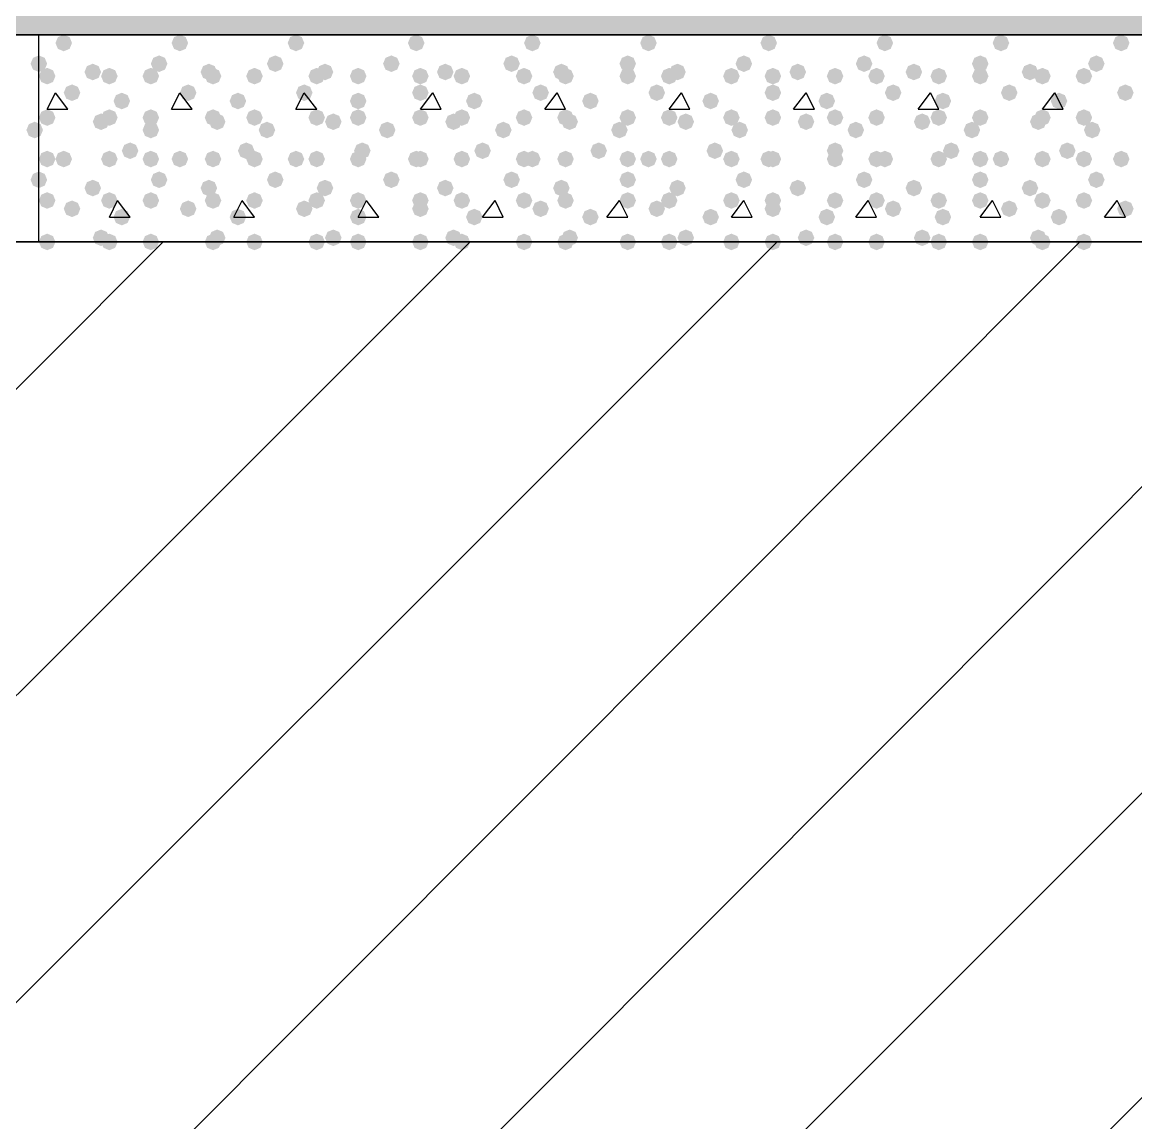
# Model space of a CAD drawing. Header units: millimetres. Extents: x 0 to 420, y 0 to 297.
# Drawn here: x 47.46 to 58.82, y 154.83 to 166.07 of the extents above; entities that cross this region are included whole.
import ezdxf

# ---------------------------------------------------------------- set-up
doc = ezdxf.new("R2010")
doc.units = ezdxf.units.MM
doc.layers.get('0').update_dxf_attribs({"linetype": 'CONTINUOUS'})

msp = doc.modelspace()

# ---------------------------------------------------------------- hatches: boundary and pattern name
at = {"true_color": 0x000008}
h = msp.add_hatch(color=0, dxfattribs=at)
h.paths.add_polyline_path([(378.544667, 177.927), (32.469667, 177.927), (378.544667, 165.946667)], flags=0)
h.paths.add_polyline_path([(32.469667, 177.927), (378.544667, 165.946667), (32.469667, 165.946667)], flags=0)
for points in [[(47.963667, 165.862), (47.938796, 165.802204), (47.879, 165.777333), (47.819204, 165.802204), (47.794333, 165.862), (47.819204, 165.921796), (47.879, 165.946667), (47.938796, 165.921796)], [(49.149, 165.862), (49.124129, 165.802204), (49.064333, 165.777333), (49.004538, 165.802204), (48.979667, 165.862), (49.004537, 165.921796), (49.064333, 165.946667), (49.124129, 165.921796)], [(50.334333, 165.862), (50.309462, 165.802204), (50.249667, 165.777333), (50.189871, 165.802204), (50.165, 165.862), (50.189871, 165.921796), (50.249667, 165.946667), (50.309462, 165.921796)], [(51.562, 165.862), (51.537129, 165.802204), (51.477333, 165.777333), (51.417538, 165.802204), (51.392667, 165.862), (51.417537, 165.921796), (51.477333, 165.946667), (51.537129, 165.921796)], [(52.747333, 165.862), (52.722463, 165.802204), (52.662667, 165.777333), (52.602871, 165.802204), (52.578, 165.862), (52.602871, 165.921796), (52.662667, 165.946667), (52.722462, 165.921796)], [(53.932667, 165.862), (53.907796, 165.802204), (53.848, 165.777333), (53.788204, 165.802204), (53.763333, 165.862), (53.788204, 165.921796), (53.848, 165.946667), (53.907796, 165.921796)], [(55.160333, 165.862), (55.135463, 165.802204), (55.075667, 165.777333), (55.015871, 165.802204), (54.991, 165.862), (55.015871, 165.921796), (55.075667, 165.946667), (55.135462, 165.921796)], [(56.345667, 165.862), (56.320796, 165.802204), (56.261, 165.777333), (56.201204, 165.802204), (56.176333, 165.862), (56.201204, 165.921796), (56.261, 165.946667), (56.320796, 165.921796)], [(57.531, 165.862), (57.506129, 165.802204), (57.446333, 165.777333), (57.386537, 165.802204), (57.361667, 165.862), (57.386537, 165.921796), (57.446333, 165.946667), (57.506129, 165.921796)], [(58.758667, 165.862), (58.733796, 165.802204), (58.674, 165.777333), (58.614204, 165.802204), (58.589333, 165.862), (58.614204, 165.921796), (58.674, 165.946667), (58.733796, 165.921796)], [(47.709667, 165.650333), (47.684796, 165.590537), (47.625, 165.565667), (47.565204, 165.590537), (47.540333, 165.650333), (47.565204, 165.710129), (47.625, 165.735), (47.684796, 165.710129)], [(48.937333, 165.650333), (48.912463, 165.590537), (48.852667, 165.565667), (48.792871, 165.590537), (48.768, 165.650333), (48.792871, 165.710129), (48.852667, 165.735), (48.912462, 165.710129)], [(50.122667, 165.650333), (50.097796, 165.590537), (50.038, 165.565667), (49.978204, 165.590537), (49.953333, 165.650333), (49.978204, 165.710129), (50.038, 165.735), (50.097796, 165.710129)], [(51.308, 165.650333), (51.283129, 165.590537), (51.223333, 165.565667), (51.163537, 165.590537), (51.138667, 165.650333), (51.163537, 165.710129), (51.223333, 165.735), (51.283129, 165.710129)], [(52.535667, 165.650333), (52.510796, 165.590537), (52.451, 165.565667), (52.391204, 165.590537), (52.366333, 165.650333), (52.391204, 165.710129), (52.451, 165.735), (52.510796, 165.710129)], [(53.721, 165.650333), (53.696129, 165.590537), (53.636333, 165.565667), (53.576537, 165.590537), (53.551667, 165.650333), (53.576537, 165.710129), (53.636333, 165.735), (53.696129, 165.710129)], [(54.906333, 165.650333), (54.881462, 165.590537), (54.821667, 165.565667), (54.761871, 165.590537), (54.737, 165.650333), (54.761871, 165.710129), (54.821667, 165.735), (54.881462, 165.710129)], [(56.134, 165.650333), (56.109129, 165.590537), (56.049333, 165.565667), (55.989538, 165.590537), (55.964667, 165.650333), (55.989537, 165.710129), (56.049333, 165.735), (56.109129, 165.710129)], [(57.319333, 165.650333), (57.294462, 165.590537), (57.234667, 165.565667), (57.174871, 165.590537), (57.15, 165.650333), (57.174871, 165.710129), (57.234667, 165.735), (57.294462, 165.710129)], [(58.504667, 165.650333), (58.479796, 165.590537), (58.42, 165.565667), (58.360204, 165.590537), (58.335333, 165.650333), (58.360204, 165.710129), (58.42, 165.735), (58.479796, 165.710129)], [(48.26, 165.565667), (48.235129, 165.505871), (48.175333, 165.481), (48.115538, 165.505871), (48.090667, 165.565667), (48.115537, 165.625462), (48.175333, 165.650333), (48.235129, 165.625463)], [(49.445333, 165.565667), (49.420463, 165.505871), (49.360667, 165.481), (49.300871, 165.505871), (49.276, 165.565667), (49.300871, 165.625462), (49.360667, 165.650333), (49.420462, 165.625463)], [(50.630667, 165.565667), (50.605796, 165.505871), (50.546, 165.481), (50.486204, 165.505871), (50.461333, 165.565667), (50.486204, 165.625462), (50.546, 165.650333), (50.605796, 165.625463)], [(51.858333, 165.565667), (51.833463, 165.505871), (51.773667, 165.481), (51.713871, 165.505871), (51.689, 165.565667), (51.713871, 165.625462), (51.773667, 165.650333), (51.833462, 165.625463)], [(53.043667, 165.565667), (53.018796, 165.505871), (52.959, 165.481), (52.899204, 165.505871), (52.874333, 165.565667), (52.899204, 165.625462), (52.959, 165.650333), (53.018796, 165.625463)], [(54.229, 165.565667), (54.204129, 165.505871), (54.144333, 165.481), (54.084538, 165.505871), (54.059667, 165.565667), (54.084537, 165.625462), (54.144333, 165.650333), (54.204129, 165.625463)], [(55.456667, 165.565667), (55.431796, 165.505871), (55.372, 165.481), (55.312204, 165.505871), (55.287333, 165.565667), (55.312204, 165.625462), (55.372, 165.650333), (55.431796, 165.625463)], [(56.642, 165.565667), (56.617129, 165.505871), (56.557333, 165.481), (56.497538, 165.505871), (56.472667, 165.565667), (56.497537, 165.625462), (56.557333, 165.650333), (56.617129, 165.625463)], [(57.827333, 165.565667), (57.802463, 165.505871), (57.742667, 165.481), (57.682871, 165.505871), (57.658, 165.565667), (57.682871, 165.625462), (57.742667, 165.650333), (57.802462, 165.625463)], [(47.794333, 165.523333), (47.769462, 165.463537), (47.709667, 165.438667), (47.649871, 165.463537), (47.625, 165.523333), (47.649871, 165.583129), (47.709667, 165.608), (47.769462, 165.583129)], [(48.429333, 165.523333), (48.404462, 165.463537), (48.344667, 165.438667), (48.284871, 165.463537), (48.26, 165.523333), (48.284871, 165.583129), (48.344667, 165.608), (48.404462, 165.583129)], [(48.852667, 165.523333), (48.827796, 165.463537), (48.768, 165.438667), (48.708204, 165.463537), (48.683333, 165.523333), (48.708204, 165.583129), (48.768, 165.608), (48.827796, 165.583129)], [(49.487667, 165.523333), (49.462796, 165.463537), (49.403, 165.438667), (49.343204, 165.463537), (49.318333, 165.523333), (49.343204, 165.583129), (49.403, 165.608), (49.462796, 165.583129)], [(49.911, 165.523333), (49.886129, 165.463537), (49.826333, 165.438667), (49.766537, 165.463537), (49.741667, 165.523333), (49.766537, 165.583129), (49.826333, 165.608), (49.886129, 165.583129)], [(50.546, 165.523333), (50.521129, 165.463537), (50.461333, 165.438667), (50.401537, 165.463537), (50.376667, 165.523333), (50.401537, 165.583129), (50.461333, 165.608), (50.521129, 165.583129)], [(50.969333, 165.523333), (50.944462, 165.463537), (50.884667, 165.438667), (50.824871, 165.463537), (50.8, 165.523333), (50.824871, 165.583129), (50.884667, 165.608), (50.944462, 165.583129)], [(51.604333, 165.523333), (51.579462, 165.463537), (51.519667, 165.438667), (51.459871, 165.463537), (51.435, 165.523333), (51.459871, 165.583129), (51.519667, 165.608), (51.579462, 165.583129)], [(52.027667, 165.523333), (52.002796, 165.463537), (51.943, 165.438667), (51.883204, 165.463537), (51.858333, 165.523333), (51.883204, 165.583129), (51.943, 165.608), (52.002796, 165.583129)], [(52.662667, 165.523333), (52.637796, 165.463537), (52.578, 165.438667), (52.518204, 165.463537), (52.493333, 165.523333), (52.518204, 165.583129), (52.578, 165.608), (52.637796, 165.583129)], [(53.086, 165.523333), (53.061129, 165.463537), (53.001333, 165.438667), (52.941537, 165.463537), (52.916667, 165.523333), (52.941537, 165.583129), (53.001333, 165.608), (53.061129, 165.583129)], [(53.721, 165.523333), (53.696129, 165.463537), (53.636333, 165.438667), (53.576537, 165.463537), (53.551667, 165.523333), (53.576537, 165.583129), (53.636333, 165.608), (53.696129, 165.583129)], [(54.144333, 165.523333), (54.119462, 165.463537), (54.059667, 165.438667), (53.999871, 165.463537), (53.975, 165.523333), (53.999871, 165.583129), (54.059667, 165.608), (54.119462, 165.583129)], [(54.779333, 165.523333), (54.754462, 165.463537), (54.694667, 165.438667), (54.634871, 165.463537), (54.61, 165.523333), (54.634871, 165.583129), (54.694667, 165.608), (54.754462, 165.583129)], [(55.202667, 165.523333), (55.177796, 165.463537), (55.118, 165.438667), (55.058204, 165.463537), (55.033333, 165.523333), (55.058204, 165.583129), (55.118, 165.608), (55.177796, 165.583129)], [(55.837667, 165.523333), (55.812796, 165.463537), (55.753, 165.438667), (55.693204, 165.463537), (55.668333, 165.523333), (55.693204, 165.583129), (55.753, 165.608), (55.812796, 165.583129)], [(56.261, 165.523333), (56.236129, 165.463537), (56.176333, 165.438667), (56.116537, 165.463537), (56.091667, 165.523333), (56.116537, 165.583129), (56.176333, 165.608), (56.236129, 165.583129)], [(56.896, 165.523333), (56.871129, 165.463537), (56.811333, 165.438667), (56.751537, 165.463537), (56.726667, 165.523333), (56.751537, 165.583129), (56.811333, 165.608), (56.871129, 165.583129)], [(57.319333, 165.523333), (57.294462, 165.463537), (57.234667, 165.438667), (57.174871, 165.463537), (57.15, 165.523333), (57.174871, 165.583129), (57.234667, 165.608), (57.294462, 165.583129)], [(57.954333, 165.523333), (57.929462, 165.463537), (57.869667, 165.438667), (57.809871, 165.463537), (57.785, 165.523333), (57.809871, 165.583129), (57.869667, 165.608), (57.929462, 165.583129)], [(58.377667, 165.523333), (58.352796, 165.463537), (58.293, 165.438667), (58.233204, 165.463537), (58.208333, 165.523333), (58.233204, 165.583129), (58.293, 165.608), (58.352796, 165.583129)], [(48.048333, 165.354), (48.023463, 165.294204), (47.963667, 165.269333), (47.903871, 165.294204), (47.879, 165.354), (47.903871, 165.413796), (47.963667, 165.438667), (48.023462, 165.413796)], [(49.233667, 165.354), (49.208796, 165.294204), (49.149, 165.269333), (49.089204, 165.294204), (49.064333, 165.354), (49.089204, 165.413796), (49.149, 165.438667), (49.208796, 165.413796)], [(50.419, 165.354), (50.394129, 165.294204), (50.334333, 165.269333), (50.274538, 165.294204), (50.249667, 165.354), (50.274537, 165.413796), (50.334333, 165.438667), (50.394129, 165.413796)], [(51.604333, 165.354), (51.579462, 165.294204), (51.519667, 165.269333), (51.459871, 165.294204), (51.435, 165.354), (51.459871, 165.413796), (51.519667, 165.438667), (51.579462, 165.413796)], [(52.832, 165.354), (52.807129, 165.294204), (52.747333, 165.269333), (52.687538, 165.294204), (52.662667, 165.354), (52.687537, 165.413796), (52.747333, 165.438667), (52.807129, 165.413796)], [(54.017333, 165.354), (53.992463, 165.294204), (53.932667, 165.269333), (53.872871, 165.294204), (53.848, 165.354), (53.872871, 165.413796), (53.932667, 165.438667), (53.992462, 165.413796)], [(55.202667, 165.354), (55.177796, 165.294204), (55.118, 165.269333), (55.058204, 165.294204), (55.033333, 165.354), (55.058204, 165.413796), (55.118, 165.438667), (55.177796, 165.413796)], [(56.430333, 165.354), (56.405463, 165.294204), (56.345667, 165.269333), (56.285871, 165.294204), (56.261, 165.354), (56.285871, 165.413796), (56.345667, 165.438667), (56.405462, 165.413796)], [(57.615667, 165.354), (57.590796, 165.294204), (57.531, 165.269333), (57.471204, 165.294204), (57.446333, 165.354), (57.471204, 165.413796), (57.531, 165.438667), (57.590796, 165.413796)], [(58.801, 165.354), (58.776129, 165.294204), (58.716333, 165.269333), (58.656537, 165.294204), (58.631667, 165.354), (58.656537, 165.413796), (58.716333, 165.438667), (58.776129, 165.413796)], [(48.556333, 165.269333), (48.531462, 165.209537), (48.471667, 165.184667), (48.411871, 165.209537), (48.387, 165.269333), (48.411871, 165.329129), (48.471667, 165.354), (48.531462, 165.329129)], [(49.741667, 165.269333), (49.716796, 165.209537), (49.657, 165.184667), (49.597204, 165.209537), (49.572333, 165.269333), (49.597204, 165.329129), (49.657, 165.354), (49.716796, 165.329129)], [(50.969333, 165.269333), (50.944462, 165.209537), (50.884667, 165.184667), (50.824871, 165.209537), (50.8, 165.269333), (50.824871, 165.329129), (50.884667, 165.354), (50.944462, 165.329129)], [(52.154667, 165.269333), (52.129796, 165.209537), (52.07, 165.184667), (52.010204, 165.209537), (51.985333, 165.269333), (52.010204, 165.329129), (52.07, 165.354), (52.129796, 165.329129)], [(53.34, 165.269333), (53.315129, 165.209537), (53.255333, 165.184667), (53.195538, 165.209537), (53.170667, 165.269333), (53.195537, 165.329129), (53.255333, 165.354), (53.315129, 165.329129)], [(54.567667, 165.269333), (54.542796, 165.209537), (54.483, 165.184667), (54.423204, 165.209537), (54.398333, 165.269333), (54.423204, 165.329129), (54.483, 165.354), (54.542796, 165.329129)], [(55.753, 165.269333), (55.728129, 165.209537), (55.668333, 165.184667), (55.608537, 165.209537), (55.583667, 165.269333), (55.608537, 165.329129), (55.668333, 165.354), (55.728129, 165.329129)], [(56.938333, 165.269333), (56.913463, 165.209537), (56.853667, 165.184667), (56.793871, 165.209537), (56.769, 165.269333), (56.793871, 165.329129), (56.853667, 165.354), (56.913462, 165.329129)], [(58.123667, 165.269333), (58.098796, 165.209537), (58.039, 165.184667), (57.979204, 165.209537), (57.954333, 165.269333), (57.979204, 165.329129), (58.039, 165.354), (58.098796, 165.329129)], [(47.794333, 165.1), (47.769462, 165.040204), (47.709667, 165.015333), (47.649871, 165.040204), (47.625, 165.1), (47.649871, 165.159796), (47.709667, 165.184667), (47.769462, 165.159796)], [(48.429333, 165.1), (48.404462, 165.040204), (48.344667, 165.015333), (48.284871, 165.040204), (48.26, 165.1), (48.284871, 165.159796), (48.344667, 165.184667), (48.404462, 165.159796)], [(48.852667, 165.1), (48.827796, 165.040204), (48.768, 165.015333), (48.708204, 165.040204), (48.683333, 165.1), (48.708204, 165.159796), (48.768, 165.184667), (48.827796, 165.159796)], [(49.487667, 165.1), (49.462796, 165.040204), (49.403, 165.015333), (49.343204, 165.040204), (49.318333, 165.1), (49.343204, 165.159796), (49.403, 165.184667), (49.462796, 165.159796)], [(49.911, 165.1), (49.886129, 165.040204), (49.826333, 165.015333), (49.766537, 165.040204), (49.741667, 165.1), (49.766537, 165.159796), (49.826333, 165.184667), (49.886129, 165.159796)], [(50.546, 165.1), (50.521129, 165.040204), (50.461333, 165.015333), (50.401537, 165.040204), (50.376667, 165.1), (50.401537, 165.159796), (50.461333, 165.184667), (50.521129, 165.159796)], [(50.969333, 165.1), (50.944462, 165.040204), (50.884667, 165.015333), (50.824871, 165.040204), (50.8, 165.1), (50.824871, 165.159796), (50.884667, 165.184667), (50.944462, 165.159796)], [(51.604333, 165.1), (51.579462, 165.040204), (51.519667, 165.015333), (51.459871, 165.040204), (51.435, 165.1), (51.459871, 165.159796), (51.519667, 165.184667), (51.579462, 165.159796)], [(52.027667, 165.1), (52.002796, 165.040204), (51.943, 165.015333), (51.883204, 165.040204), (51.858333, 165.1), (51.883204, 165.159796), (51.943, 165.184667), (52.002796, 165.159796)], [(52.662667, 165.1), (52.637796, 165.040204), (52.578, 165.015333), (52.518204, 165.040204), (52.493333, 165.1), (52.518204, 165.159796), (52.578, 165.184667), (52.637796, 165.159796)], [(53.086, 165.1), (53.061129, 165.040204), (53.001333, 165.015333), (52.941537, 165.040204), (52.916667, 165.1), (52.941537, 165.159796), (53.001333, 165.184667), (53.061129, 165.159796)], [(53.721, 165.1), (53.696129, 165.040204), (53.636333, 165.015333), (53.576537, 165.040204), (53.551667, 165.1), (53.576537, 165.159796), (53.636333, 165.184667), (53.696129, 165.159796)], [(54.144333, 165.1), (54.119462, 165.040204), (54.059667, 165.015333), (53.999871, 165.040204), (53.975, 165.1), (53.999871, 165.159796), (54.059667, 165.184667), (54.119462, 165.159796)], [(54.779333, 165.1), (54.754462, 165.040204), (54.694667, 165.015333), (54.634871, 165.040204), (54.61, 165.1), (54.634871, 165.159796), (54.694667, 165.184667), (54.754462, 165.159796)], [(55.202667, 165.1), (55.177796, 165.040204), (55.118, 165.015333), (55.058204, 165.040204), (55.033333, 165.1), (55.058204, 165.159796), (55.118, 165.184667), (55.177796, 165.159796)], [(55.837667, 165.1), (55.812796, 165.040204), (55.753, 165.015333), (55.693204, 165.040204), (55.668333, 165.1), (55.693204, 165.159796), (55.753, 165.184667), (55.812796, 165.159796)], [(56.261, 165.1), (56.236129, 165.040204), (56.176333, 165.015333), (56.116537, 165.040204), (56.091667, 165.1), (56.116537, 165.159796), (56.176333, 165.184667), (56.236129, 165.159796)], [(56.896, 165.1), (56.871129, 165.040204), (56.811333, 165.015333), (56.751537, 165.040204), (56.726667, 165.1), (56.751537, 165.159796), (56.811333, 165.184667), (56.871129, 165.159796)], [(57.319333, 165.1), (57.294462, 165.040204), (57.234667, 165.015333), (57.174871, 165.040204), (57.15, 165.1), (57.174871, 165.159796), (57.234667, 165.184667), (57.294462, 165.159796)], [(57.954333, 165.1), (57.929462, 165.040204), (57.869667, 165.015333), (57.809871, 165.040204), (57.785, 165.1), (57.809871, 165.159796), (57.869667, 165.184667), (57.929462, 165.159796)], [(58.377667, 165.1), (58.352796, 165.040204), (58.293, 165.015333), (58.233204, 165.040204), (58.208333, 165.1), (58.233204, 165.159796), (58.293, 165.184667), (58.352796, 165.159796)], [(48.344667, 165.057667), (48.319796, 164.997871), (48.26, 164.973), (48.200204, 164.997871), (48.175333, 165.057667), (48.200204, 165.117462), (48.26, 165.142333), (48.319796, 165.117463)], [(48.852667, 164.973), (48.827796, 164.913204), (48.768, 164.888333), (48.708204, 164.913204), (48.683333, 164.973), (48.708204, 165.032796), (48.768, 165.057667), (48.827796, 165.032796)], [(49.53, 165.057667), (49.505129, 164.997871), (49.445333, 164.973), (49.385538, 164.997871), (49.360667, 165.057667), (49.385537, 165.117462), (49.445333, 165.142333), (49.505129, 165.117463)], [(50.038, 164.973), (50.013129, 164.913204), (49.953333, 164.888333), (49.893538, 164.913204), (49.868667, 164.973), (49.893537, 165.032796), (49.953333, 165.057667), (50.013129, 165.032796)], [(50.715333, 165.057667), (50.690463, 164.997871), (50.630667, 164.973), (50.570871, 164.997871), (50.546, 165.057667), (50.570871, 165.117462), (50.630667, 165.142333), (50.690462, 165.117463)], [(51.265667, 164.973), (51.240796, 164.913204), (51.181, 164.888333), (51.121204, 164.913204), (51.096333, 164.973), (51.121204, 165.032796), (51.181, 165.057667), (51.240796, 165.032796)], [(51.943, 165.057667), (51.918129, 164.997871), (51.858333, 164.973), (51.798537, 164.997871), (51.773667, 165.057667), (51.798537, 165.117462), (51.858333, 165.142333), (51.918129, 165.117463)], [(52.451, 164.973), (52.426129, 164.913204), (52.366333, 164.888333), (52.306537, 164.913204), (52.281667, 164.973), (52.306537, 165.032796), (52.366333, 165.057667), (52.426129, 165.032796)], [(53.128333, 165.057667), (53.103463, 164.997871), (53.043667, 164.973), (52.983871, 164.997871), (52.959, 165.057667), (52.983871, 165.117462), (53.043667, 165.142333), (53.103462, 165.117463)], [(53.636333, 164.973), (53.611462, 164.913204), (53.551667, 164.888333), (53.491871, 164.913204), (53.467, 164.973), (53.491871, 165.032796), (53.551667, 165.057667), (53.611462, 165.032796)], [(54.313667, 165.057667), (54.288796, 164.997871), (54.229, 164.973), (54.169204, 164.997871), (54.144333, 165.057667), (54.169204, 165.117462), (54.229, 165.142333), (54.288796, 165.117463)], [(54.864, 164.973), (54.839129, 164.913204), (54.779333, 164.888333), (54.719538, 164.913204), (54.694667, 164.973), (54.719537, 165.032796), (54.779333, 165.057667), (54.839129, 165.032796)], [(55.541333, 165.057667), (55.516462, 164.997871), (55.456667, 164.973), (55.396871, 164.997871), (55.372, 165.057667), (55.396871, 165.117462), (55.456667, 165.142333), (55.516462, 165.117463)], [(56.049333, 164.973), (56.024462, 164.913204), (55.964667, 164.888333), (55.904871, 164.913204), (55.88, 164.973), (55.904871, 165.032796), (55.964667, 165.057667), (56.024462, 165.032796)], [(56.726667, 165.057667), (56.701796, 164.997871), (56.642, 164.973), (56.582204, 164.997871), (56.557333, 165.057667), (56.582204, 165.117462), (56.642, 165.142333), (56.701796, 165.117463)], [(57.234667, 164.973), (57.209796, 164.913204), (57.15, 164.888333), (57.090204, 164.913204), (57.065333, 164.973), (57.090204, 165.032796), (57.15, 165.057667), (57.209796, 165.032796)], [(57.912, 165.057667), (57.887129, 164.997871), (57.827333, 164.973), (57.767538, 164.997871), (57.742667, 165.057667), (57.767537, 165.117462), (57.827333, 165.142333), (57.887129, 165.117463)], [(58.462333, 164.973), (58.437463, 164.913204), (58.377667, 164.888333), (58.317871, 164.913204), (58.293, 164.973), (58.317871, 165.032796), (58.377667, 165.057667), (58.437462, 165.032796)], [(48.641, 164.761333), (48.616129, 164.701537), (48.556333, 164.676667), (48.496537, 164.701537), (48.471667, 164.761333), (48.496537, 164.821129), (48.556333, 164.846), (48.616129, 164.821129)], [(49.826333, 164.761333), (49.801463, 164.701537), (49.741667, 164.676667), (49.681871, 164.701537), (49.657, 164.761333), (49.681871, 164.821129), (49.741667, 164.846), (49.801462, 164.821129)], [(51.011667, 164.761333), (50.986796, 164.701537), (50.927, 164.676667), (50.867204, 164.701537), (50.842333, 164.761333), (50.867204, 164.821129), (50.927, 164.846), (50.986796, 164.821129)], [(52.239333, 164.761333), (52.214462, 164.701537), (52.154667, 164.676667), (52.094871, 164.701537), (52.07, 164.761333), (52.094871, 164.821129), (52.154667, 164.846), (52.214462, 164.821129)], [(53.424667, 164.761333), (53.399796, 164.701537), (53.34, 164.676667), (53.280204, 164.701537), (53.255333, 164.761333), (53.280204, 164.821129), (53.34, 164.846), (53.399796, 164.821129)], [(54.61, 164.761333), (54.585129, 164.701537), (54.525333, 164.676667), (54.465538, 164.701537), (54.440667, 164.761333), (54.465537, 164.821129), (54.525333, 164.846), (54.585129, 164.821129)], [(55.837667, 164.761333), (55.812796, 164.701537), (55.753, 164.676667), (55.693204, 164.701537), (55.668333, 164.761333), (55.693204, 164.821129), (55.753, 164.846), (55.812796, 164.821129)], [(57.023, 164.761333), (56.998129, 164.701537), (56.938333, 164.676667), (56.878538, 164.701537), (56.853667, 164.761333), (56.878537, 164.821129), (56.938333, 164.846), (56.998129, 164.821129)], [(58.208333, 164.761333), (58.183463, 164.701537), (58.123667, 164.676667), (58.063871, 164.701537), (58.039, 164.761333), (58.063871, 164.821129), (58.123667, 164.846), (58.183462, 164.821129)], [(47.794333, 164.676667), (47.769462, 164.616871), (47.709667, 164.592), (47.649871, 164.616871), (47.625, 164.676667), (47.649871, 164.736462), (47.709667, 164.761333), (47.769462, 164.736463)], [(47.963667, 164.676667), (47.938796, 164.616871), (47.879, 164.592), (47.819204, 164.616871), (47.794333, 164.676667), (47.819204, 164.736462), (47.879, 164.761333), (47.938796, 164.736463)], [(48.429333, 164.676667), (48.404462, 164.616871), (48.344667, 164.592), (48.284871, 164.616871), (48.26, 164.676667), (48.284871, 164.736462), (48.344667, 164.761333), (48.404462, 164.736463)], [(48.852667, 164.676667), (48.827796, 164.616871), (48.768, 164.592), (48.708204, 164.616871), (48.683333, 164.676667), (48.708204, 164.736462), (48.768, 164.761333), (48.827796, 164.736463)], [(49.149, 164.676667), (49.124129, 164.616871), (49.064333, 164.592), (49.004538, 164.616871), (48.979667, 164.676667), (49.004537, 164.736462), (49.064333, 164.761333), (49.124129, 164.736463)], [(49.487667, 164.676667), (49.462796, 164.616871), (49.403, 164.592), (49.343204, 164.616871), (49.318333, 164.676667), (49.343204, 164.736462), (49.403, 164.761333), (49.462796, 164.736463)], [(49.911, 164.676667), (49.886129, 164.616871), (49.826333, 164.592), (49.766537, 164.616871), (49.741667, 164.676667), (49.766537, 164.736462), (49.826333, 164.761333), (49.886129, 164.736463)], [(50.334333, 164.676667), (50.309462, 164.616871), (50.249667, 164.592), (50.189871, 164.616871), (50.165, 164.676667), (50.189871, 164.736462), (50.249667, 164.761333), (50.309462, 164.736463)], [(50.546, 164.676667), (50.521129, 164.616871), (50.461333, 164.592), (50.401537, 164.616871), (50.376667, 164.676667), (50.401537, 164.736462), (50.461333, 164.761333), (50.521129, 164.736463)], [(50.969333, 164.676667), (50.944462, 164.616871), (50.884667, 164.592), (50.824871, 164.616871), (50.8, 164.676667), (50.824871, 164.736462), (50.884667, 164.761333), (50.944462, 164.736463)], [(51.562, 164.676667), (51.537129, 164.616871), (51.477333, 164.592), (51.417538, 164.616871), (51.392667, 164.676667), (51.417537, 164.736462), (51.477333, 164.761333), (51.537129, 164.736463)], [(51.604333, 164.676667), (51.579462, 164.616871), (51.519667, 164.592), (51.459871, 164.616871), (51.435, 164.676667), (51.459871, 164.736462), (51.519667, 164.761333), (51.579462, 164.736463)], [(52.027667, 164.676667), (52.002796, 164.616871), (51.943, 164.592), (51.883204, 164.616871), (51.858333, 164.676667), (51.883204, 164.736462), (51.943, 164.761333), (52.002796, 164.736463)], [(52.662667, 164.676667), (52.637796, 164.616871), (52.578, 164.592), (52.518204, 164.616871), (52.493333, 164.676667), (52.518204, 164.736462), (52.578, 164.761333), (52.637796, 164.736463)], [(52.747333, 164.676667), (52.722463, 164.616871), (52.662667, 164.592), (52.602871, 164.616871), (52.578, 164.676667), (52.602871, 164.736462), (52.662667, 164.761333), (52.722462, 164.736463)], [(53.086, 164.676667), (53.061129, 164.616871), (53.001333, 164.592), (52.941537, 164.616871), (52.916667, 164.676667), (52.941537, 164.736462), (53.001333, 164.761333), (53.061129, 164.736463)], [(53.721, 164.676667), (53.696129, 164.616871), (53.636333, 164.592), (53.576537, 164.616871), (53.551667, 164.676667), (53.576537, 164.736462), (53.636333, 164.761333), (53.696129, 164.736463)], [(53.932667, 164.676667), (53.907796, 164.616871), (53.848, 164.592), (53.788204, 164.616871), (53.763333, 164.676667), (53.788204, 164.736462), (53.848, 164.761333), (53.907796, 164.736463)], [(54.144333, 164.676667), (54.119462, 164.616871), (54.059667, 164.592), (53.999871, 164.616871), (53.975, 164.676667), (53.999871, 164.736462), (54.059667, 164.761333), (54.119462, 164.736463)], [(54.779333, 164.676667), (54.754462, 164.616871), (54.694667, 164.592), (54.634871, 164.616871), (54.61, 164.676667), (54.634871, 164.736462), (54.694667, 164.761333), (54.754462, 164.736463)], [(55.160333, 164.676667), (55.135463, 164.616871), (55.075667, 164.592), (55.015871, 164.616871), (54.991, 164.676667), (55.015871, 164.736462), (55.075667, 164.761333), (55.135462, 164.736463)], [(55.202667, 164.676667), (55.177796, 164.616871), (55.118, 164.592), (55.058204, 164.616871), (55.033333, 164.676667), (55.058204, 164.736462), (55.118, 164.761333), (55.177796, 164.736463)], [(55.837667, 164.676667), (55.812796, 164.616871), (55.753, 164.592), (55.693204, 164.616871), (55.668333, 164.676667), (55.693204, 164.736462), (55.753, 164.761333), (55.812796, 164.736463)], [(56.261, 164.676667), (56.236129, 164.616871), (56.176333, 164.592), (56.116537, 164.616871), (56.091667, 164.676667), (56.116537, 164.736462), (56.176333, 164.761333), (56.236129, 164.736463)], [(56.345667, 164.676667), (56.320796, 164.616871), (56.261, 164.592), (56.201204, 164.616871), (56.176333, 164.676667), (56.201204, 164.736462), (56.261, 164.761333), (56.320796, 164.736463)], [(56.896, 164.676667), (56.871129, 164.616871), (56.811333, 164.592), (56.751537, 164.616871), (56.726667, 164.676667), (56.751537, 164.736462), (56.811333, 164.761333), (56.871129, 164.736463)], [(57.319333, 164.676667), (57.294462, 164.616871), (57.234667, 164.592), (57.174871, 164.616871), (57.15, 164.676667), (57.174871, 164.736462), (57.234667, 164.761333), (57.294462, 164.736463)], [(57.531, 164.676667), (57.506129, 164.616871), (57.446333, 164.592), (57.386537, 164.616871), (57.361667, 164.676667), (57.386537, 164.736462), (57.446333, 164.761333), (57.506129, 164.736463)], [(57.954333, 164.676667), (57.929462, 164.616871), (57.869667, 164.592), (57.809871, 164.616871), (57.785, 164.676667), (57.809871, 164.736462), (57.869667, 164.761333), (57.929462, 164.736463)], [(58.377667, 164.676667), (58.352796, 164.616871), (58.293, 164.592), (58.233204, 164.616871), (58.208333, 164.676667), (58.233204, 164.736462), (58.293, 164.761333), (58.352796, 164.736463)], [(58.758667, 164.676667), (58.733796, 164.616871), (58.674, 164.592), (58.614204, 164.616871), (58.589333, 164.676667), (58.614204, 164.736462), (58.674, 164.761333), (58.733796, 164.736463)], [(47.709667, 164.465), (47.684796, 164.405204), (47.625, 164.380333), (47.565204, 164.405204), (47.540333, 164.465), (47.565204, 164.524796), (47.625, 164.549667), (47.684796, 164.524796)], [(48.937333, 164.465), (48.912463, 164.405204), (48.852667, 164.380333), (48.792871, 164.405204), (48.768, 164.465), (48.792871, 164.524796), (48.852667, 164.549667), (48.912462, 164.524796)], [(50.122667, 164.465), (50.097796, 164.405204), (50.038, 164.380333), (49.978204, 164.405204), (49.953333, 164.465), (49.978204, 164.524796), (50.038, 164.549667), (50.097796, 164.524796)], [(51.308, 164.465), (51.283129, 164.405204), (51.223333, 164.380333), (51.163537, 164.405204), (51.138667, 164.465), (51.163537, 164.524796), (51.223333, 164.549667), (51.283129, 164.524796)], [(52.535667, 164.465), (52.510796, 164.405204), (52.451, 164.380333), (52.391204, 164.405204), (52.366333, 164.465), (52.391204, 164.524796), (52.451, 164.549667), (52.510796, 164.524796)], [(53.721, 164.465), (53.696129, 164.405204), (53.636333, 164.380333), (53.576537, 164.405204), (53.551667, 164.465), (53.576537, 164.524796), (53.636333, 164.549667), (53.696129, 164.524796)], [(54.906333, 164.465), (54.881462, 164.405204), (54.821667, 164.380333), (54.761871, 164.405204), (54.737, 164.465), (54.761871, 164.524796), (54.821667, 164.549667), (54.881462, 164.524796)], [(56.134, 164.465), (56.109129, 164.405204), (56.049333, 164.380333), (55.989538, 164.405204), (55.964667, 164.465), (55.989537, 164.524796), (56.049333, 164.549667), (56.109129, 164.524796)], [(57.319333, 164.465), (57.294462, 164.405204), (57.234667, 164.380333), (57.174871, 164.405204), (57.15, 164.465), (57.174871, 164.524796), (57.234667, 164.549667), (57.294462, 164.524796)], [(58.504667, 164.465), (58.479796, 164.405204), (58.42, 164.380333), (58.360204, 164.405204), (58.335333, 164.465), (58.360204, 164.524796), (58.42, 164.549667), (58.479796, 164.524796)], [(48.26, 164.380333), (48.235129, 164.320537), (48.175333, 164.295667), (48.115538, 164.320537), (48.090667, 164.380333), (48.115537, 164.440129), (48.175333, 164.465), (48.235129, 164.440129)], [(49.445333, 164.380333), (49.420463, 164.320537), (49.360667, 164.295667), (49.300871, 164.320537), (49.276, 164.380333), (49.300871, 164.440129), (49.360667, 164.465), (49.420462, 164.440129)], [(50.630667, 164.380333), (50.605796, 164.320537), (50.546, 164.295667), (50.486204, 164.320537), (50.461333, 164.380333), (50.486204, 164.440129), (50.546, 164.465), (50.605796, 164.440129)], [(51.858333, 164.380333), (51.833463, 164.320537), (51.773667, 164.295667), (51.713871, 164.320537), (51.689, 164.380333), (51.713871, 164.440129), (51.773667, 164.465), (51.833462, 164.440129)], [(53.043667, 164.380333), (53.018796, 164.320537), (52.959, 164.295667), (52.899204, 164.320537), (52.874333, 164.380333), (52.899204, 164.440129), (52.959, 164.465), (53.018796, 164.440129)], [(54.229, 164.380333), (54.204129, 164.320537), (54.144333, 164.295667), (54.084538, 164.320537), (54.059667, 164.380333), (54.084537, 164.440129), (54.144333, 164.465), (54.204129, 164.440129)], [(55.456667, 164.380333), (55.431796, 164.320537), (55.372, 164.295667), (55.312204, 164.320537), (55.287333, 164.380333), (55.312204, 164.440129), (55.372, 164.465), (55.431796, 164.440129)], [(56.642, 164.380333), (56.617129, 164.320537), (56.557333, 164.295667), (56.497538, 164.320537), (56.472667, 164.380333), (56.497537, 164.440129), (56.557333, 164.465), (56.617129, 164.440129)], [(57.827333, 164.380333), (57.802463, 164.320537), (57.742667, 164.295667), (57.682871, 164.320537), (57.658, 164.380333), (57.682871, 164.440129), (57.742667, 164.465), (57.802462, 164.440129)], [(47.794333, 164.253333), (47.769462, 164.193537), (47.709667, 164.168667), (47.649871, 164.193537), (47.625, 164.253333), (47.649871, 164.313129), (47.709667, 164.338), (47.769462, 164.313129)], [(48.048333, 164.168667), (48.023463, 164.108871), (47.963667, 164.084), (47.903871, 164.108871), (47.879, 164.168667), (47.903871, 164.228462), (47.963667, 164.253333), (48.023462, 164.228463)], [(48.429333, 164.253333), (48.404462, 164.193537), (48.344667, 164.168667), (48.284871, 164.193537), (48.26, 164.253333), (48.284871, 164.313129), (48.344667, 164.338), (48.404462, 164.313129)], [(48.852667, 164.253333), (48.827796, 164.193537), (48.768, 164.168667), (48.708204, 164.193537), (48.683333, 164.253333), (48.708204, 164.313129), (48.768, 164.338), (48.827796, 164.313129)], [(49.233667, 164.168667), (49.208796, 164.108871), (49.149, 164.084), (49.089204, 164.108871), (49.064333, 164.168667), (49.089204, 164.228462), (49.149, 164.253333), (49.208796, 164.228463)], [(49.487667, 164.253333), (49.462796, 164.193537), (49.403, 164.168667), (49.343204, 164.193537), (49.318333, 164.253333), (49.343204, 164.313129), (49.403, 164.338), (49.462796, 164.313129)], [(49.911, 164.253333), (49.886129, 164.193537), (49.826333, 164.168667), (49.766537, 164.193537), (49.741667, 164.253333), (49.766537, 164.313129), (49.826333, 164.338), (49.886129, 164.313129)], [(50.419, 164.168667), (50.394129, 164.108871), (50.334333, 164.084), (50.274538, 164.108871), (50.249667, 164.168667), (50.274537, 164.228462), (50.334333, 164.253333), (50.394129, 164.228463)], [(50.546, 164.253333), (50.521129, 164.193537), (50.461333, 164.168667), (50.401537, 164.193537), (50.376667, 164.253333), (50.401537, 164.313129), (50.461333, 164.338), (50.521129, 164.313129)], [(50.969333, 164.253333), (50.944462, 164.193537), (50.884667, 164.168667), (50.824871, 164.193537), (50.8, 164.253333), (50.824871, 164.313129), (50.884667, 164.338), (50.944462, 164.313129)], [(51.604333, 164.253333), (51.579462, 164.193537), (51.519667, 164.168667), (51.459871, 164.193537), (51.435, 164.253333), (51.459871, 164.313129), (51.519667, 164.338), (51.579462, 164.313129)], [(51.604333, 164.168667), (51.579462, 164.108871), (51.519667, 164.084), (51.459871, 164.108871), (51.435, 164.168667), (51.459871, 164.228462), (51.519667, 164.253333), (51.579462, 164.228463)], [(52.027667, 164.253333), (52.002796, 164.193537), (51.943, 164.168667), (51.883204, 164.193537), (51.858333, 164.253333), (51.883204, 164.313129), (51.943, 164.338), (52.002796, 164.313129)], [(52.662667, 164.253333), (52.637796, 164.193537), (52.578, 164.168667), (52.518204, 164.193537), (52.493333, 164.253333), (52.518204, 164.313129), (52.578, 164.338), (52.637796, 164.313129)], [(52.832, 164.168667), (52.807129, 164.108871), (52.747333, 164.084), (52.687538, 164.108871), (52.662667, 164.168667), (52.687537, 164.228462), (52.747333, 164.253333), (52.807129, 164.228463)], [(53.086, 164.253333), (53.061129, 164.193537), (53.001333, 164.168667), (52.941537, 164.193537), (52.916667, 164.253333), (52.941537, 164.313129), (53.001333, 164.338), (53.061129, 164.313129)], [(53.721, 164.253333), (53.696129, 164.193537), (53.636333, 164.168667), (53.576537, 164.193537), (53.551667, 164.253333), (53.576537, 164.313129), (53.636333, 164.338), (53.696129, 164.313129)], [(54.017333, 164.168667), (53.992463, 164.108871), (53.932667, 164.084), (53.872871, 164.108871), (53.848, 164.168667), (53.872871, 164.228462), (53.932667, 164.253333), (53.992462, 164.228463)], [(54.144333, 164.253333), (54.119462, 164.193537), (54.059667, 164.168667), (53.999871, 164.193537), (53.975, 164.253333), (53.999871, 164.313129), (54.059667, 164.338), (54.119462, 164.313129)], [(54.779333, 164.253333), (54.754462, 164.193537), (54.694667, 164.168667), (54.634871, 164.193537), (54.61, 164.253333), (54.634871, 164.313129), (54.694667, 164.338), (54.754462, 164.313129)], [(55.202667, 164.253333), (55.177796, 164.193537), (55.118, 164.168667), (55.058204, 164.193537), (55.033333, 164.253333), (55.058204, 164.313129), (55.118, 164.338), (55.177796, 164.313129)], [(55.202667, 164.168667), (55.177796, 164.108871), (55.118, 164.084), (55.058204, 164.108871), (55.033333, 164.168667), (55.058204, 164.228462), (55.118, 164.253333), (55.177796, 164.228463)], [(55.837667, 164.253333), (55.812796, 164.193537), (55.753, 164.168667), (55.693204, 164.193537), (55.668333, 164.253333), (55.693204, 164.313129), (55.753, 164.338), (55.812796, 164.313129)], [(56.261, 164.253333), (56.236129, 164.193537), (56.176333, 164.168667), (56.116537, 164.193537), (56.091667, 164.253333), (56.116537, 164.313129), (56.176333, 164.338), (56.236129, 164.313129)], [(56.430333, 164.168667), (56.405463, 164.108871), (56.345667, 164.084), (56.285871, 164.108871), (56.261, 164.168667), (56.285871, 164.228462), (56.345667, 164.253333), (56.405462, 164.228463)], [(56.896, 164.253333), (56.871129, 164.193537), (56.811333, 164.168667), (56.751537, 164.193537), (56.726667, 164.253333), (56.751537, 164.313129), (56.811333, 164.338), (56.871129, 164.313129)], [(57.319333, 164.253333), (57.294462, 164.193537), (57.234667, 164.168667), (57.174871, 164.193537), (57.15, 164.253333), (57.174871, 164.313129), (57.234667, 164.338), (57.294462, 164.313129)], [(57.615667, 164.168667), (57.590796, 164.108871), (57.531, 164.084), (57.471204, 164.108871), (57.446333, 164.168667), (57.471204, 164.228462), (57.531, 164.253333), (57.590796, 164.228463)], [(57.954333, 164.253333), (57.929462, 164.193537), (57.869667, 164.168667), (57.809871, 164.193537), (57.785, 164.253333), (57.809871, 164.313129), (57.869667, 164.338), (57.929462, 164.313129)], [(58.377667, 164.253333), (58.352796, 164.193537), (58.293, 164.168667), (58.233204, 164.193537), (58.208333, 164.253333), (58.233204, 164.313129), (58.293, 164.338), (58.352796, 164.313129)], [(58.801, 164.168667), (58.776129, 164.108871), (58.716333, 164.084), (58.656537, 164.108871), (58.631667, 164.168667), (58.656537, 164.228462), (58.716333, 164.253333), (58.776129, 164.228463)], [(48.556333, 164.084), (48.531462, 164.024204), (48.471667, 163.999333), (48.411871, 164.024204), (48.387, 164.084), (48.411871, 164.143796), (48.471667, 164.168667), (48.531462, 164.143796)], [(49.741667, 164.084), (49.716796, 164.024204), (49.657, 163.999333), (49.597204, 164.024204), (49.572333, 164.084), (49.597204, 164.143796), (49.657, 164.168667), (49.716796, 164.143796)], [(50.969333, 164.084), (50.944462, 164.024204), (50.884667, 163.999333), (50.824871, 164.024204), (50.8, 164.084), (50.824871, 164.143796), (50.884667, 164.168667), (50.944462, 164.143796)], [(52.154667, 164.084), (52.129796, 164.024204), (52.07, 163.999333), (52.010204, 164.024204), (51.985333, 164.084), (52.010204, 164.143796), (52.07, 164.168667), (52.129796, 164.143796)], [(53.34, 164.084), (53.315129, 164.024204), (53.255333, 163.999333), (53.195538, 164.024204), (53.170667, 164.084), (53.195537, 164.143796), (53.255333, 164.168667), (53.315129, 164.143796)], [(54.567667, 164.084), (54.542796, 164.024204), (54.483, 163.999333), (54.423204, 164.024204), (54.398333, 164.084), (54.423204, 164.143796), (54.483, 164.168667), (54.542796, 164.143796)], [(55.753, 164.084), (55.728129, 164.024204), (55.668333, 163.999333), (55.608537, 164.024204), (55.583667, 164.084), (55.608537, 164.143796), (55.668333, 164.168667), (55.728129, 164.143796)], [(56.938333, 164.084), (56.913463, 164.024204), (56.853667, 163.999333), (56.793871, 164.024204), (56.769, 164.084), (56.793871, 164.143796), (56.853667, 164.168667), (56.913462, 164.143796)], [(58.123667, 164.084), (58.098796, 164.024204), (58.039, 163.999333), (57.979204, 164.024204), (57.954333, 164.084), (57.979204, 164.143796), (58.039, 164.168667), (58.098796, 164.143796)], [(47.794333, 163.83), (47.769462, 163.770204), (47.709667, 163.745333), (47.649871, 163.770204), (47.625, 163.83), (47.649871, 163.889796), (47.709667, 163.914667), (47.769462, 163.889796)], [(48.344667, 163.872333), (48.319796, 163.812537), (48.26, 163.787667), (48.200204, 163.812537), (48.175333, 163.872333), (48.200204, 163.932129), (48.26, 163.957), (48.319796, 163.932129)], [(48.429333, 163.83), (48.404462, 163.770204), (48.344667, 163.745333), (48.284871, 163.770204), (48.26, 163.83), (48.284871, 163.889796), (48.344667, 163.914667), (48.404462, 163.889796)], [(48.852667, 163.83), (48.827796, 163.770204), (48.768, 163.745333), (48.708204, 163.770204), (48.683333, 163.83), (48.708204, 163.889796), (48.768, 163.914667), (48.827796, 163.889796)], [(49.487667, 163.83), (49.462796, 163.770204), (49.403, 163.745333), (49.343204, 163.770204), (49.318333, 163.83), (49.343204, 163.889796), (49.403, 163.914667), (49.462796, 163.889796)], [(49.53, 163.872333), (49.505129, 163.812537), (49.445333, 163.787667), (49.385538, 163.812537), (49.360667, 163.872333), (49.385537, 163.932129), (49.445333, 163.957), (49.505129, 163.932129)], [(49.911, 163.83), (49.886129, 163.770204), (49.826333, 163.745333), (49.766537, 163.770204), (49.741667, 163.83), (49.766537, 163.889796), (49.826333, 163.914667), (49.886129, 163.889796)], [(50.546, 163.83), (50.521129, 163.770204), (50.461333, 163.745333), (50.401537, 163.770204), (50.376667, 163.83), (50.401537, 163.889796), (50.461333, 163.914667), (50.521129, 163.889796)], [(50.715333, 163.872333), (50.690463, 163.812537), (50.630667, 163.787667), (50.570871, 163.812537), (50.546, 163.872333), (50.570871, 163.932129), (50.630667, 163.957), (50.690462, 163.932129)], [(50.969333, 163.83), (50.944462, 163.770204), (50.884667, 163.745333), (50.824871, 163.770204), (50.8, 163.83), (50.824871, 163.889796), (50.884667, 163.914667), (50.944462, 163.889796)], [(51.604333, 163.83), (51.579462, 163.770204), (51.519667, 163.745333), (51.459871, 163.770204), (51.435, 163.83), (51.459871, 163.889796), (51.519667, 163.914667), (51.579462, 163.889796)], [(51.943, 163.872333), (51.918129, 163.812537), (51.858333, 163.787667), (51.798537, 163.812537), (51.773667, 163.872333), (51.798537, 163.932129), (51.858333, 163.957), (51.918129, 163.932129)], [(52.027667, 163.83), (52.002796, 163.770204), (51.943, 163.745333), (51.883204, 163.770204), (51.858333, 163.83), (51.883204, 163.889796), (51.943, 163.914667), (52.002796, 163.889796)], [(52.662667, 163.83), (52.637796, 163.770204), (52.578, 163.745333), (52.518204, 163.770204), (52.493333, 163.83), (52.518204, 163.889796), (52.578, 163.914667), (52.637796, 163.889796)], [(53.086, 163.83), (53.061129, 163.770204), (53.001333, 163.745333), (52.941537, 163.770204), (52.916667, 163.83), (52.941537, 163.889796), (53.001333, 163.914667), (53.061129, 163.889796)], [(53.128333, 163.872333), (53.103463, 163.812537), (53.043667, 163.787667), (52.983871, 163.812537), (52.959, 163.872333), (52.983871, 163.932129), (53.043667, 163.957), (53.103462, 163.932129)], [(53.721, 163.83), (53.696129, 163.770204), (53.636333, 163.745333), (53.576537, 163.770204), (53.551667, 163.83), (53.576537, 163.889796), (53.636333, 163.914667), (53.696129, 163.889796)], [(54.144333, 163.83), (54.119462, 163.770204), (54.059667, 163.745333), (53.999871, 163.770204), (53.975, 163.83), (53.999871, 163.889796), (54.059667, 163.914667), (54.119462, 163.889796)], [(54.313667, 163.872333), (54.288796, 163.812537), (54.229, 163.787667), (54.169204, 163.812537), (54.144333, 163.872333), (54.169204, 163.932129), (54.229, 163.957), (54.288796, 163.932129)], [(54.779333, 163.83), (54.754462, 163.770204), (54.694667, 163.745333), (54.634871, 163.770204), (54.61, 163.83), (54.634871, 163.889796), (54.694667, 163.914667), (54.754462, 163.889796)], [(55.202667, 163.83), (55.177796, 163.770204), (55.118, 163.745333), (55.058204, 163.770204), (55.033333, 163.83), (55.058204, 163.889796), (55.118, 163.914667), (55.177796, 163.889796)], [(55.541333, 163.872333), (55.516462, 163.812537), (55.456667, 163.787667), (55.396871, 163.812537), (55.372, 163.872333), (55.396871, 163.932129), (55.456667, 163.957), (55.516462, 163.932129)], [(55.837667, 163.83), (55.812796, 163.770204), (55.753, 163.745333), (55.693204, 163.770204), (55.668333, 163.83), (55.693204, 163.889796), (55.753, 163.914667), (55.812796, 163.889796)], [(56.261, 163.83), (56.236129, 163.770204), (56.176333, 163.745333), (56.116537, 163.770204), (56.091667, 163.83), (56.116537, 163.889796), (56.176333, 163.914667), (56.236129, 163.889796)], [(56.726667, 163.872333), (56.701796, 163.812537), (56.642, 163.787667), (56.582204, 163.812537), (56.557333, 163.872333), (56.582204, 163.932129), (56.642, 163.957), (56.701796, 163.932129)], [(56.896, 163.83), (56.871129, 163.770204), (56.811333, 163.745333), (56.751537, 163.770204), (56.726667, 163.83), (56.751537, 163.889796), (56.811333, 163.914667), (56.871129, 163.889796)], [(57.319333, 163.83), (57.294462, 163.770204), (57.234667, 163.745333), (57.174871, 163.770204), (57.15, 163.83), (57.174871, 163.889796), (57.234667, 163.914667), (57.294462, 163.889796)], [(57.912, 163.872333), (57.887129, 163.812537), (57.827333, 163.787667), (57.767538, 163.812537), (57.742667, 163.872333), (57.767537, 163.932129), (57.827333, 163.957), (57.887129, 163.932129)], [(57.954333, 163.83), (57.929462, 163.770204), (57.869667, 163.745333), (57.809871, 163.770204), (57.785, 163.83), (57.809871, 163.889796), (57.869667, 163.914667), (57.929462, 163.889796)], [(58.377667, 163.83), (58.352796, 163.770204), (58.293, 163.745333), (58.233204, 163.770204), (58.208333, 163.83), (58.233204, 163.889796), (58.293, 163.914667), (58.352796, 163.889796)]]:
    msp.add_hatch(color=0, dxfattribs=at).paths.add_polyline_path(points, flags=0)
at = {"true_color": 0x000007}
msp.add_hatch(color=0, dxfattribs=at).paths.add_polyline_path([(47.667333, 164.973), (47.642463, 164.913204), (47.582667, 164.888333), (47.522871, 164.913204), (47.498, 164.973), (47.522871, 165.032796), (47.582667, 165.057667), (47.642462, 165.032796)], flags=0)

# ---------------------------------------------------------------- linework, layer by layer
at = {"color": 0, "true_color": 0x000008}
msp.add_lwpolyline([(32.469667, 177.927), (378.544667, 165.946667), (32.469667, 165.946667)], close=True, dxfattribs=at)
at = {"color": 0, "true_color": 0x000007}
for points in [[(31.369, 142.621), (31.369, 165.946667), (379.603, 165.946667), (379.603, 142.621), (217.17, 142.621), (217.17, 121.454333), (193.844333, 121.454333), (193.844333, 142.621)], [(31.369, 142.621), (31.369, 165.946667), (379.603, 165.946667), (379.603, 142.621), (217.17, 142.621), (217.17, 121.454333), (193.844333, 121.454333), (193.844333, 142.621)], [(45.508333, 165.946667), (45.508333, 163.83), (47.625, 163.83), (47.625, 165.946667)]]:
    msp.add_lwpolyline(points, close=True, dxfattribs=at)
for points in [[(66.717333, 165.946667), (47.625, 165.946667)], [(47.625, 163.83), (66.717333, 163.83)]]:
    msp.add_lwpolyline(points, dxfattribs=at)
at = {"color": 0, "true_color": 0x000008}
for points in [[(47.709667, 165.184667), (47.794333, 165.354)], [(47.921333, 165.184667), (47.794333, 165.354)], [(48.979667, 165.184667), (49.064333, 165.354)], [(49.191333, 165.184667), (49.064333, 165.354)], [(50.249667, 165.184667), (50.334333, 165.354)], [(50.461333, 165.184667), (50.334333, 165.354)], [(51.519667, 165.184667), (51.646667, 165.354)], [(51.731333, 165.184667), (51.646667, 165.354)], [(52.789667, 165.184667), (52.916667, 165.354)], [(53.001333, 165.184667), (52.916667, 165.354)], [(54.059667, 165.184667), (54.186667, 165.354)], [(54.271333, 165.184667), (54.186667, 165.354)], [(55.329667, 165.184667), (55.456667, 165.354)], [(55.541333, 165.184667), (55.456667, 165.354)], [(56.599667, 165.184667), (56.726667, 165.354)], [(56.811333, 165.184667), (56.726667, 165.354)], [(57.869667, 165.184667), (57.996667, 165.354)], [(58.081333, 165.184667), (57.996667, 165.354)], [(47.709667, 165.184667), (47.921333, 165.184667)], [(48.979667, 165.184667), (49.191333, 165.184667)], [(50.249667, 165.184667), (50.461333, 165.184667)], [(51.519667, 165.184667), (51.731333, 165.184667)], [(52.789667, 165.184667), (53.001333, 165.184667)], [(54.059667, 165.184667), (54.271333, 165.184667)], [(55.329667, 165.184667), (55.541333, 165.184667)], [(56.599667, 165.184667), (56.811333, 165.184667)], [(57.869667, 165.184667), (58.081333, 165.184667)], [(48.344667, 164.084), (48.429333, 164.253333)], [(48.556333, 164.084), (48.429333, 164.253333)], [(49.614667, 164.084), (49.699333, 164.253333)], [(49.826333, 164.084), (49.699333, 164.253333)], [(50.884667, 164.084), (50.969333, 164.253333)], [(51.096333, 164.084), (50.969333, 164.253333)], [(52.154667, 164.084), (52.281667, 164.253333)], [(52.366333, 164.084), (52.281667, 164.253333)], [(53.424667, 164.084), (53.551667, 164.253333)], [(53.636333, 164.084), (53.551667, 164.253333)], [(54.694667, 164.084), (54.821667, 164.253333)], [(54.906333, 164.084), (54.821667, 164.253333)], [(55.964667, 164.084), (56.091667, 164.253333)], [(56.176333, 164.084), (56.091667, 164.253333)], [(57.234667, 164.084), (57.361667, 164.253333)], [(57.446333, 164.084), (57.361667, 164.253333)], [(58.504667, 164.084), (58.631667, 164.253333)], [(58.716333, 164.084), (58.631667, 164.253333)], [(48.344667, 164.084), (48.556333, 164.084)], [(49.614667, 164.084), (49.826333, 164.084)], [(50.884667, 164.084), (51.096333, 164.084)], [(52.154667, 164.084), (52.366333, 164.084)], [(53.424667, 164.084), (53.636333, 164.084)], [(54.694667, 164.084), (54.906333, 164.084)], [(55.964667, 164.084), (56.176333, 164.084)], [(57.234667, 164.084), (57.446333, 164.084)], [(58.504667, 164.084), (58.716333, 164.084)]]:
    msp.add_lwpolyline(points, dxfattribs=at)
at = {"color": 0, "true_color": 0x0000fd}
msp.add_lwpolyline([(215.053333, 144.737667), (377.486333, 144.737667), (377.486333, 163.83), (33.528, 163.83), (33.528, 144.737667), (195.961, 144.737667), (195.961, 123.571), (215.053333, 123.571)], close=True, dxfattribs=at)
at = {"color": 0, "true_color": 0x000003}
for points in [[(33.528002, 148.420666), (48.895001, 163.829999)], [(33.528002, 145.330333), (52.027668, 163.829999)], [(36.068002, 144.737666), (55.160335, 163.829999)], [(39.200668, 144.737666), (58.250668, 163.829999)], [(42.333335, 144.737666), (61.383335, 163.829999)], [(45.423668, 144.737666), (64.516001, 163.829999)], [(48.556335, 144.737666), (67.606335, 163.829999)]]:
    msp.add_lwpolyline(points, dxfattribs=at)

doc.saveas('drawing.dxf')
